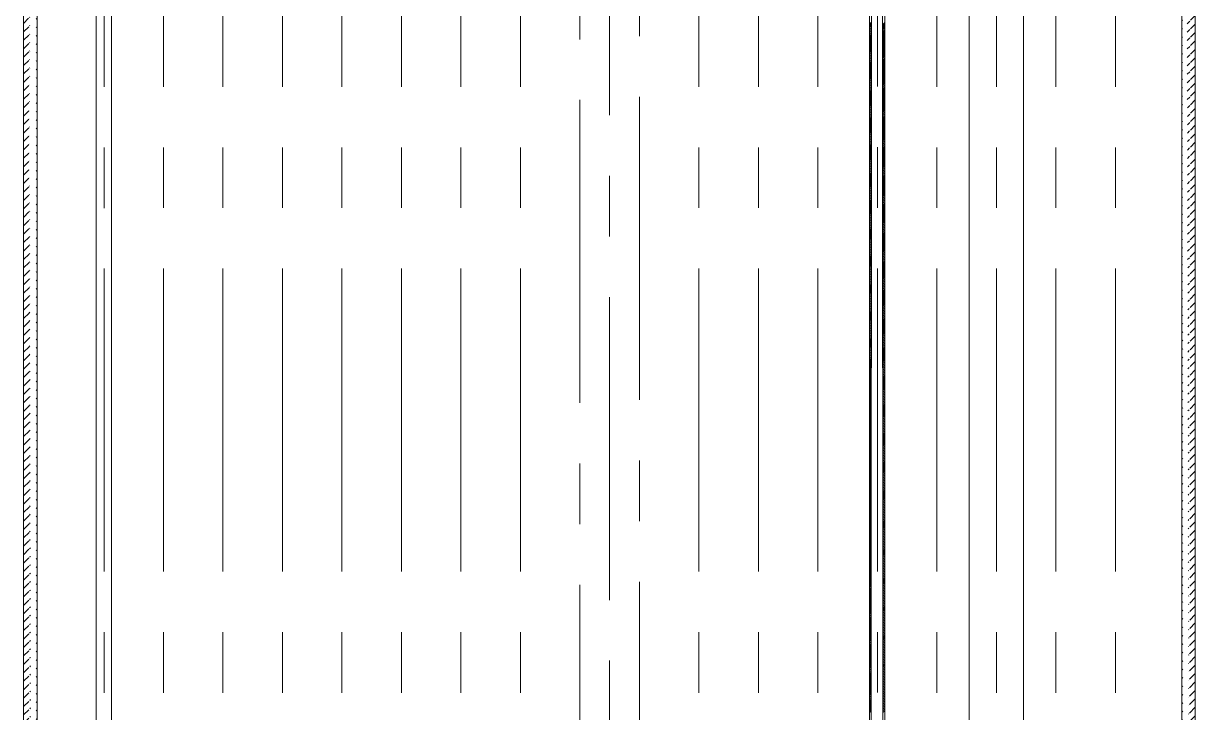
# Model space of a CAD drawing. Header units: inches. Extents: x 16 to 1170, y 5 to 1869.
# Drawn here: x 257.6 to 380.4, y 1037.4 to 1109.6 of the extents above; entities that cross this region are included whole.
import ezdxf

# ---------------------------------------------------------------- set-up
doc = ezdxf.new("R2010")
doc.units = ezdxf.units.IN
doc.header["$MEASUREMENT"] = 0
doc.linetypes.add('CENTER', pattern=[50.8, 31.75, -6.35, 6.35, -6.35])
for name, color, linetype, lineweight in [('中心线', 111, 'CENTER', 0), ('剖面线', 250, 'Continuous', 0), ('粗实线', 7, 'Continuous', 0)]:
    doc.layers.add(name, color=color, linetype=linetype, lineweight=lineweight)

msp = doc.modelspace()

# ---------------------------------------------------------------- hatches: boundary and pattern name
at = {"layer": '剖面线'}
h = msp.add_hatch(dxfattribs=at)
h.set_pattern_fill('ANSI31', scale=5, style=0)
edge = h.paths.add_edge_path()
edge.add_line((259.007974, 1445.799102), (259.007974, 678.227376))
edge.add_line((257.582176, 1441.292295), (257.607974, 679.65748))
edge.add_line((258.735592, 1442.699102), (257.607994, 1441.268891))
edge.add_line((258.807974, 678.227376), (257.607974, 679.65748))
edge.add_line((259.007974, 678.227376), (258.807974, 678.227376))
h = msp.add_hatch(dxfattribs=at)
h.set_pattern_fill('ANSI31', scale=5, style=0)
edge = h.paths.add_edge_path()
edge.add_line((378.935615, 1401.584417), (379.007974, 679.477376))
edge.add_line((380.355951, 1402.125235), (380.407974, 680.90748))
edge.add_line((378.935592, 1399.400325), (380.135592, 1401.860875))
edge.add_line((380.135592, 1401.860875), (380.355961, 1401.983036))
edge.add_line((379.207974, 679.477376), (380.407974, 680.90748))
edge.add_line((379.007974, 679.477376), (379.207974, 679.477376))

# ---------------------------------------------------------------- linework, layer by layer
at = {"layer": '中心线'}
for p, q in [((319.007974, 1588.975101), (319.007974, 482.409355)), ((359.537963, 645.815562), (359.537963, 1454.381075)), ((266.047291, 645.80366), (266.047291, 1448.287208)), ((272.242602, 645.815562), (272.242602, 1448.299091)), ((278.477985, 645.815562), (278.477985, 1448.299106)), ((284.713368, 645.815562), (284.713368, 1448.299102)), ((290.948751, 645.815562), (290.948751, 1448.29911)), ((297.184134, 645.815562), (297.184134, 1448.299102)), ((303.419516, 645.815562), (303.419516, 1448.299121)), ((309.654899, 645.815562), (309.654899, 1448.298232)), ((315.890282, 968.279362), (315.890282, 1448.302149)), ((322.125665, 968.600269), (322.125665, 1448.296682)), ((328.361048, 645.815562), (328.361048, 1448.297898)), ((334.596431, 645.815562), (334.596431, 1448.298941)), ((340.831814, 645.815562), (340.831814, 1448.277238)), ((347.086237, 645.824019), (347.086237, 1448.322993)), ((353.30258, 645.815562), (353.30258, 1448.269505)), ((365.773345, 645.815562), (365.773345, 1448.29935)), ((372.008728, 645.815562), (372.008728, 1448.299031))]:
    msp.add_line(p, q, dxfattribs=at)
at = {"layer": '粗实线'}
for p, q in [((356.687963, 645.927376), (356.687963, 1454.499102)), ((362.387963, 645.927376), (362.387963, 1454.499102)), ((259.008638, 1442.700687), (259.007974, 678.227376)), ((257.582176, 1441.292295), (257.607974, 679.65748)), ((378.935615, 1401.584417), (379.007974, 679.477376)), ((380.355951, 1402.125235), (380.407974, 680.90748)), ((265.214001, 652.227376), (265.214001, 1328.155669)), ((266.797493, 650.877373), (266.797493, 1328.151324)), ((346.246961, 652.227376), (346.246961, 1227.565602)), ((346.246961, 652.427376), (346.49985, 1227.565602)), ((347.830452, 652.427376), (347.566437, 1227.565602)), ((347.830187, 650.896976), (347.830452, 1227.565602))]:
    msp.add_line(p, q, dxfattribs=at)
at = {"layer": '粗实线', "color": 7}
for p, q in [((346.246961, 1109.568731), (346.448055, 1109.769825)), ((346.246961, 1109.391954), (346.447977, 1109.592971)), ((346.246961, 1109.215177), (346.447899, 1109.416116)), ((346.246961, 1109.038401), (346.447822, 1109.239262)), ((347.620622, 1109.528179), (347.830398, 1109.737955)), ((347.620703, 1109.351483), (347.830398, 1109.561178)), ((347.620784, 1109.174788), (347.830398, 1109.384401)), ((347.620865, 1108.998092), (347.830398, 1109.207624)), ((346.246961, 1108.861624), (346.447744, 1109.062407)), ((346.246961, 1108.684847), (346.447666, 1108.885553)), ((346.246961, 1108.508071), (346.447588, 1108.708698)), ((346.246961, 1108.331294), (346.447511, 1108.531844)), ((346.246961, 1108.154517), (346.447433, 1108.35499)), ((346.246961, 1107.977741), (346.447355, 1108.178135)), ((346.246961, 1107.800964), (346.447277, 1108.001281)), ((347.620946, 1108.821396), (347.830398, 1109.030847)), ((347.621028, 1108.644701), (347.830397, 1108.854071)), ((347.621109, 1108.468005), (347.830397, 1108.677294)), ((347.62119, 1108.29131), (347.830397, 1108.500517)), ((347.621271, 1108.114614), (347.830397, 1108.32374)), ((347.621352, 1107.937918), (347.830397, 1108.146964)), ((347.621433, 1107.761223), (347.830397, 1107.970187)), ((346.246961, 1107.624187), (346.4472, 1107.824426)), ((346.246961, 1107.44741), (346.447122, 1107.647572)), ((346.246961, 1107.270634), (346.447044, 1107.470717)), ((346.246961, 1107.093857), (346.446966, 1107.293863)), ((346.246961, 1106.91708), (346.446888, 1107.117008)), ((346.246961, 1106.740304), (346.446811, 1106.940154)), ((346.246961, 1106.563527), (346.446733, 1106.763299)), ((347.621514, 1107.584527), (347.830397, 1107.79341)), ((347.621595, 1107.407832), (347.830397, 1107.616633)), ((347.621676, 1107.231136), (347.830397, 1107.439856)), ((347.621758, 1107.054441), (347.830397, 1107.26308)), ((347.621839, 1106.877745), (347.830397, 1107.086303)), ((347.62192, 1106.701049), (347.830397, 1106.909526)), ((347.622001, 1106.524354), (347.830396, 1106.732749)), ((346.246961, 1106.38675), (346.446655, 1106.586445)), ((346.246961, 1106.209974), (346.446577, 1106.409591)), ((346.246961, 1106.033197), (346.4465, 1106.232736)), ((346.246961, 1105.85642), (346.446422, 1106.055882)), ((346.246961, 1105.679644), (346.446344, 1105.879027)), ((346.246961, 1105.502867), (346.446266, 1105.702173)), ((346.246961, 1105.32609), (346.446189, 1105.525318)), ((347.622082, 1106.347658), (347.830396, 1106.555973)), ((347.622163, 1106.170963), (347.830396, 1106.379196)), ((347.622244, 1105.994267), (347.830396, 1106.202419)), ((347.622325, 1105.817571), (347.830396, 1106.025642)), ((347.622406, 1105.640876), (347.830396, 1105.848865)), ((347.622488, 1105.46418), (347.830396, 1105.672089)), ((347.622569, 1105.287485), (347.830396, 1105.495312)), ((346.246961, 1105.149313), (346.446111, 1105.348464)), ((346.246961, 1104.972537), (346.446033, 1105.171609)), ((346.246961, 1104.79576), (346.445955, 1104.994755)), ((346.246961, 1104.618983), (346.445878, 1104.8179)), ((346.246961, 1104.442207), (346.4458, 1104.641046)), ((346.246961, 1104.26543), (346.445722, 1104.464191)), ((346.246961, 1104.088653), (346.445644, 1104.287337)), ((347.62265, 1105.110789), (347.830396, 1105.318535)), ((347.622731, 1104.934093), (347.830396, 1105.141758)), ((347.622812, 1104.757398), (347.830396, 1104.964982)), ((347.622893, 1104.580702), (347.830396, 1104.788205)), ((347.622974, 1104.404007), (347.830395, 1104.611428)), ((347.623055, 1104.227311), (347.830395, 1104.434651)), ((347.623136, 1104.050616), (347.830395, 1104.257874)), ((346.246961, 1103.911877), (346.445566, 1104.110483)), ((346.246961, 1103.7351), (346.445489, 1103.933628)), ((346.246961, 1103.558323), (346.445411, 1103.756774)), ((346.246961, 1103.381546), (346.445333, 1103.579919)), ((346.246961, 1103.20477), (346.445255, 1103.403065)), ((346.246961, 1103.027993), (346.445178, 1103.22621)), ((346.246961, 1102.851216), (346.4451, 1103.049356)), ((347.623218, 1103.87392), (347.830395, 1104.081098)), ((347.623299, 1103.697224), (347.830395, 1103.904321)), ((347.62338, 1103.520529), (347.830395, 1103.727544)), ((347.623461, 1103.343833), (347.830395, 1103.550767)), ((347.623542, 1103.167138), (347.830395, 1103.373991)), ((347.623623, 1102.990442), (347.830395, 1103.197214)), ((347.623704, 1102.813746), (347.830395, 1103.020437)), ((346.246961, 1102.67444), (346.445022, 1102.872501)), ((346.246961, 1102.497663), (346.444944, 1102.695647)), ((346.246961, 1102.320886), (346.444867, 1102.518792)), ((346.246961, 1102.14411), (346.444789, 1102.341938)), ((346.246961, 1101.967333), (346.444711, 1102.165083)), ((346.246961, 1101.790556), (346.444633, 1101.988229)), ((346.246961, 1101.61378), (346.444556, 1101.811375)), ((347.623785, 1102.637051), (347.830395, 1102.84366)), ((347.623866, 1102.460355), (347.830395, 1102.666884)), ((347.623948, 1102.28366), (347.830395, 1102.490107)), ((347.624029, 1102.106964), (347.830394, 1102.31333)), ((347.62411, 1101.930269), (347.830394, 1102.136553)), ((347.624191, 1101.753573), (347.830394, 1101.959776)), ((347.624272, 1101.576877), (347.830394, 1101.783)), ((346.246961, 1101.437003), (346.444478, 1101.63452)), ((346.246961, 1101.260226), (346.4444, 1101.457666)), ((346.246961, 1101.083449), (346.444322, 1101.280811)), ((346.246961, 1100.906673), (346.444245, 1101.103957)), ((346.246961, 1100.729896), (346.444167, 1100.927102)), ((346.246961, 1100.553119), (346.444089, 1100.750248)), ((346.246961, 1100.376343), (346.444011, 1100.573393)), ((347.624353, 1101.400182), (347.830394, 1101.606223)), ((347.624434, 1101.223486), (347.830394, 1101.429446)), ((347.624515, 1101.046791), (347.830394, 1101.252669)), ((347.624596, 1100.870095), (347.830394, 1101.075893)), ((347.624678, 1100.693399), (347.830394, 1100.899116)), ((347.624759, 1100.516704), (347.830394, 1100.722339)), ((347.62484, 1100.340008), (347.830394, 1100.545562)), ((346.246961, 1100.199566), (346.443933, 1100.396539)), ((346.246961, 1100.022789), (346.443856, 1100.219684)), ((346.246961, 1099.846013), (346.443778, 1100.04283)), ((346.246961, 1099.669236), (346.4437, 1099.865976)), ((346.246961, 1099.492459), (346.443622, 1099.689121)), ((346.246961, 1099.315682), (346.443545, 1099.512267)), ((346.246961, 1099.138906), (346.443467, 1099.335412)), ((347.624921, 1100.163313), (347.830394, 1100.368785)), ((347.625002, 1099.986617), (347.830393, 1100.192009)), ((347.625083, 1099.809922), (347.830393, 1100.015232)), ((347.625164, 1099.633226), (347.830393, 1099.838455)), ((347.625245, 1099.45653), (347.830393, 1099.661678)), ((347.625326, 1099.279835), (347.830393, 1099.484902)), ((347.625408, 1099.103139), (347.830393, 1099.308125)), ((346.246961, 1098.962129), (346.443389, 1099.158558)), ((346.246961, 1098.785352), (346.443311, 1098.981703)), ((346.246961, 1098.608576), (346.443234, 1098.804849)), ((346.246961, 1098.431799), (346.443156, 1098.627994)), ((346.246961, 1098.255022), (346.443078, 1098.45114)), ((346.246961, 1098.078246), (346.443, 1098.274285)), ((346.246961, 1097.901469), (346.442923, 1098.097431)), ((347.625489, 1098.926444), (347.830393, 1099.131348)), ((347.62557, 1098.749748), (347.830393, 1098.954571)), ((347.625651, 1098.573052), (347.830393, 1098.777794)), ((347.625732, 1098.396357), (347.830393, 1098.601018)), ((347.625813, 1098.219661), (347.830393, 1098.424241)), ((347.625894, 1098.042966), (347.830393, 1098.247464)), ((347.625975, 1097.86627), (347.830392, 1098.070687)), ((346.246961, 1097.724692), (346.442845, 1097.920576)), ((346.246961, 1097.547916), (346.442767, 1097.743722)), ((346.246961, 1097.371139), (346.442689, 1097.566868)), ((346.246961, 1097.194362), (346.442611, 1097.390013)), ((346.246961, 1097.017585), (346.442534, 1097.213159)), ((346.246961, 1096.840809), (346.442456, 1097.036304)), ((346.246961, 1096.664032), (346.442378, 1096.85945)), ((347.626056, 1097.689575), (347.830392, 1097.893911)), ((347.626138, 1097.512879), (347.830392, 1097.717134)), ((347.626219, 1097.336183), (347.830392, 1097.540357)), ((347.6263, 1097.159488), (347.830392, 1097.36358)), ((347.626381, 1096.982792), (347.830392, 1097.186803)), ((347.626462, 1096.806097), (347.830392, 1097.010027)), ((346.246961, 1096.487255), (346.4423, 1096.682595)), ((346.246961, 1096.310479), (346.442223, 1096.505741)), ((346.246961, 1096.133702), (346.442145, 1096.328886)), ((346.246961, 1095.956925), (346.442067, 1096.152032)), ((346.246961, 1095.780149), (346.441989, 1095.975177)), ((346.246961, 1095.603372), (346.441912, 1095.798323)), ((346.246961, 1095.426595), (346.441834, 1095.621469)), ((347.626543, 1096.629401), (347.830392, 1096.83325)), ((347.626624, 1096.452705), (347.830392, 1096.656473)), ((347.626705, 1096.27601), (347.830392, 1096.479696)), ((347.626786, 1096.099314), (347.830392, 1096.30292)), ((347.626868, 1095.922619), (347.830392, 1096.126143)), ((347.626949, 1095.745923), (347.830391, 1095.949366)), ((347.62703, 1095.569228), (347.830391, 1095.772589)), ((346.246961, 1095.249818), (346.441756, 1095.444614)), ((346.246961, 1095.073042), (346.441678, 1095.26776)), ((346.246961, 1094.896265), (346.441601, 1095.090905)), ((346.246961, 1094.719488), (346.441523, 1094.914051)), ((346.246961, 1094.542712), (346.441445, 1094.737196)), ((346.246961, 1094.365935), (346.441367, 1094.560342)), ((346.246961, 1094.189158), (346.44129, 1094.383487)), ((347.627111, 1095.392532), (347.830391, 1095.595812)), ((347.627192, 1095.215836), (347.830391, 1095.419036)), ((347.627273, 1095.039141), (347.830391, 1095.242259)), ((347.627354, 1094.862445), (347.830391, 1095.065482)), ((347.627435, 1094.68575), (347.830391, 1094.888705)), ((347.627516, 1094.509054), (347.830391, 1094.711929)), ((347.627598, 1094.332358), (347.830391, 1094.535152)), ((346.246961, 1094.012382), (346.441212, 1094.206633)), ((346.246961, 1093.835605), (346.441134, 1094.029778)), ((346.246961, 1093.658828), (346.441056, 1093.852924)), ((346.246961, 1093.482052), (346.440978, 1093.676069)), ((346.246961, 1093.305275), (346.440901, 1093.499215)), ((346.246961, 1093.128498), (346.440823, 1093.322361)), ((347.627679, 1094.155663), (347.830391, 1094.358375)), ((347.62776, 1093.978967), (347.830391, 1094.181598)), ((347.627841, 1093.802272), (347.830391, 1094.004821)), ((347.627922, 1093.625576), (347.830391, 1093.828045)), ((347.628003, 1093.448881), (347.83039, 1093.651268)), ((347.628084, 1093.272185), (347.83039, 1093.474491)), ((347.628165, 1093.095489), (347.83039, 1093.297714)), ((346.246961, 1092.951721), (346.440745, 1093.145506)), ((346.246961, 1092.774945), (346.440667, 1092.968652)), ((346.246961, 1092.598168), (346.44059, 1092.791797)), ((346.246961, 1092.421391), (346.440512, 1092.614943)), ((346.246961, 1092.244615), (346.440434, 1092.438088)), ((346.246961, 1092.067838), (346.440356, 1092.261234)), ((346.246961, 1091.891061), (346.440279, 1092.084379)), ((347.628246, 1092.918794), (347.83039, 1093.120938)), ((347.628328, 1092.742098), (347.83039, 1092.944161)), ((347.628409, 1092.565403), (347.83039, 1092.767384)), ((347.62849, 1092.388707), (347.83039, 1092.590607)), ((347.628571, 1092.212011), (347.83039, 1092.41383)), ((347.628652, 1092.035316), (347.83039, 1092.237054)), ((347.628733, 1091.85862), (347.83039, 1092.060277)), ((346.246961, 1091.714285), (346.440201, 1091.907525)), ((346.246961, 1091.537508), (346.440123, 1091.73067)), ((346.246961, 1091.360731), (346.440045, 1091.553816)), ((346.246961, 1091.183954), (346.439968, 1091.376962)), ((346.246961, 1091.007178), (346.43989, 1091.200107)), ((346.246961, 1090.830401), (346.439812, 1091.023253)), ((346.246961, 1090.653624), (346.439734, 1090.846398)), ((347.628814, 1091.681925), (347.83039, 1091.8835)), ((347.628895, 1091.505229), (347.83039, 1091.706723)), ((347.628976, 1091.328534), (347.830389, 1091.529947)), ((347.629058, 1091.151838), (347.830389, 1091.35317)), ((347.629139, 1090.975142), (347.830389, 1091.176393)), ((347.62922, 1090.798447), (347.830389, 1090.999616)), ((347.629301, 1090.621751), (347.830389, 1090.822839)), ((346.246961, 1090.476848), (346.439656, 1090.669544)), ((346.246961, 1090.300071), (346.439579, 1090.492689)), ((346.246961, 1090.123294), (346.439501, 1090.315835)), ((346.246961, 1089.946518), (346.439423, 1090.13898)), ((346.246961, 1089.769741), (346.439345, 1089.962126)), ((346.246961, 1089.592964), (346.439268, 1089.785271)), ((346.246961, 1089.416188), (346.43919, 1089.608417)), ((347.629382, 1090.445056), (347.830389, 1090.646063)), ((347.629463, 1090.26836), (347.830389, 1090.469286)), ((347.629544, 1090.091664), (347.830389, 1090.292509)), ((347.629625, 1089.914969), (347.830389, 1090.115732)), ((347.629706, 1089.738273), (347.830389, 1089.938956)), ((347.629788, 1089.561578), (347.830389, 1089.762179)), ((347.629869, 1089.384882), (347.830389, 1089.585402)), ((346.246961, 1089.239411), (346.439112, 1089.431562)), ((346.246961, 1089.062634), (346.439034, 1089.254708)), ((346.246961, 1088.885857), (346.438957, 1089.077854)), ((346.246961, 1088.709081), (346.438879, 1088.900999)), ((346.246961, 1088.532304), (346.438801, 1088.724145)), ((346.246961, 1088.355527), (346.438723, 1088.54729)), ((346.246961, 1088.178751), (346.438646, 1088.370436)), ((347.62995, 1089.208187), (347.830388, 1089.408625)), ((347.630031, 1089.031491), (347.830388, 1089.231848)), ((347.630112, 1088.854795), (347.830388, 1089.055072)), ((347.630193, 1088.6781), (347.830388, 1088.878295)), ((347.630274, 1088.501404), (347.830388, 1088.701518)), ((347.630355, 1088.324709), (347.830388, 1088.524741)), ((347.630436, 1088.148013), (347.830388, 1088.347965)), ((346.246961, 1088.001974), (346.438568, 1088.193581)), ((346.246961, 1087.825197), (346.43849, 1088.016727)), ((346.246961, 1087.648421), (346.438412, 1087.839872)), ((346.246961, 1087.471644), (346.438335, 1087.663018)), ((346.246961, 1087.294867), (346.438257, 1087.486163)), ((346.246961, 1087.11809), (346.438179, 1087.309309)), ((346.246961, 1086.941314), (346.438101, 1087.132455)), ((347.630518, 1087.971317), (347.830388, 1088.171188)), ((347.630599, 1087.794622), (347.830388, 1087.994411)), ((347.63068, 1087.617926), (347.830388, 1087.817634)), ((347.630761, 1087.441231), (347.830388, 1087.640857)), ((347.630842, 1087.264535), (347.830388, 1087.464081)), ((347.630923, 1087.08784), (347.830388, 1087.287304)), ((347.631004, 1086.911144), (347.830387, 1087.110527)), ((346.246961, 1086.764537), (346.438023, 1086.9556)), ((346.246961, 1086.58776), (346.437946, 1086.778746)), ((346.246961, 1086.410984), (346.437868, 1086.601891)), ((346.246961, 1086.234207), (346.43779, 1086.425037)), ((346.246961, 1086.05743), (346.437712, 1086.248182)), ((346.246961, 1085.880654), (346.437635, 1086.071328)), ((346.246961, 1085.703877), (346.437557, 1085.894473)), ((347.631085, 1086.734448), (347.830387, 1086.93375)), ((347.631166, 1086.557753), (347.830387, 1086.756974)), ((347.631248, 1086.381057), (347.830387, 1086.580197)), ((347.631329, 1086.204362), (347.830387, 1086.40342)), ((347.63141, 1086.027666), (347.830387, 1086.226643)), ((347.631491, 1085.85097), (347.830387, 1086.049866)), ((347.631572, 1085.674275), (347.830387, 1085.87309)), ((346.246961, 1085.5271), (346.437479, 1085.717619)), ((346.246961, 1085.350324), (346.437401, 1085.540764)), ((346.246961, 1085.173547), (346.437324, 1085.36391)), ((346.246961, 1084.99677), (346.437246, 1085.187055)), ((346.246961, 1084.819993), (346.437168, 1085.010201)), ((346.246961, 1084.643217), (346.43709, 1084.833347)), ((346.246961, 1084.46644), (346.437013, 1084.656492)), ((347.631653, 1085.497579), (347.830387, 1085.696313)), ((347.631734, 1085.320884), (347.830387, 1085.519536)), ((347.631815, 1085.144188), (347.830387, 1085.342759)), ((347.631896, 1084.967493), (347.830387, 1085.165983)), ((347.631978, 1084.790797), (347.830386, 1084.989206)), ((347.632059, 1084.614101), (347.830386, 1084.812429)), ((347.63214, 1084.437406), (347.830386, 1084.635652)), ((346.246961, 1084.289663), (346.436935, 1084.479638)), ((346.246961, 1084.112887), (346.436857, 1084.302783)), ((346.246961, 1083.93611), (346.436779, 1084.125929)), ((346.246961, 1083.759333), (346.436701, 1083.949074)), ((346.246961, 1083.582557), (346.436624, 1083.77222)), ((346.246961, 1083.40578), (346.436546, 1083.595365)), ((346.246961, 1083.229003), (346.436468, 1083.418511)), ((347.632221, 1084.26071), (347.830386, 1084.458876)), ((347.632302, 1084.084015), (347.830386, 1084.282099)), ((347.632383, 1083.907319), (347.830386, 1084.105322)), ((347.632464, 1083.730623), (347.830386, 1083.928545)), ((347.632545, 1083.553928), (347.830386, 1083.751768)), ((347.632626, 1083.377232), (347.830386, 1083.574992)), ((347.632708, 1083.200537), (347.830386, 1083.398215)), ((346.246961, 1083.052227), (346.43639, 1083.241656)), ((346.246961, 1082.87545), (346.436313, 1083.064802)), ((346.246961, 1082.698673), (346.436235, 1082.887948)), ((346.246961, 1082.521896), (346.436157, 1082.711093)), ((346.246961, 1082.34512), (346.436079, 1082.534239)), ((346.246961, 1082.168343), (346.436002, 1082.357384)), ((346.246961, 1081.991566), (346.435924, 1082.18053)), ((347.632789, 1083.023841), (347.830386, 1083.221438)), ((347.63287, 1082.847146), (347.830386, 1083.044661)), ((347.632951, 1082.67045), (347.830385, 1082.867885)), ((347.633032, 1082.493754), (347.830385, 1082.691108)), ((347.633113, 1082.317059), (347.830385, 1082.514331)), ((347.633194, 1082.140363), (347.830385, 1082.337554)), ((347.633275, 1081.963668), (347.830385, 1082.160777)), ((346.246961, 1081.81479), (346.435846, 1082.003675)), ((346.246961, 1081.638013), (346.435768, 1081.826821)), ((346.246961, 1081.461236), (346.435691, 1081.649966)), ((346.246961, 1081.28446), (346.435613, 1081.473112)), ((346.246961, 1081.107683), (346.435535, 1081.296257)), ((346.246961, 1080.930906), (346.435457, 1081.119403)), ((346.246961, 1080.754129), (346.43538, 1080.942548)), ((347.633356, 1081.786972), (347.830385, 1081.984001)), ((347.633438, 1081.610276), (347.830385, 1081.807224)), ((347.633519, 1081.433581), (347.830385, 1081.630447)), ((347.6336, 1081.256885), (347.830385, 1081.45367)), ((347.633681, 1081.08019), (347.830385, 1081.276894)), ((347.633762, 1080.903494), (347.830385, 1081.100117)), ((347.633843, 1080.726798), (347.830385, 1080.92334)), ((346.246961, 1080.577353), (346.435302, 1080.765694)), ((346.246961, 1080.400576), (346.435224, 1080.58884)), ((346.246961, 1080.223799), (346.435146, 1080.411985)), ((346.246961, 1080.047023), (346.435068, 1080.235131)), ((346.246961, 1079.870246), (346.434991, 1080.058276)), ((346.246961, 1079.693469), (346.434913, 1079.881422)), ((346.246961, 1079.516693), (346.434835, 1079.704567)), ((347.633924, 1080.550103), (347.830384, 1080.746563)), ((347.634005, 1080.373407), (347.830384, 1080.569786)), ((347.634086, 1080.196712), (347.830384, 1080.39301)), ((347.634168, 1080.020016), (347.830384, 1080.216233)), ((347.634249, 1079.843321), (347.830384, 1080.039456)), ((347.63433, 1079.666625), (347.830384, 1079.862679)), ((347.634411, 1079.489929), (347.830384, 1079.685903)), ((346.246961, 1079.339916), (346.434757, 1079.527713)), ((346.246961, 1079.163139), (346.43468, 1079.350858)), ((346.246961, 1078.986363), (346.434602, 1079.174004)), ((346.246961, 1078.809586), (346.434524, 1078.997149)), ((346.246961, 1078.632809), (346.434446, 1078.820295)), ((346.246961, 1078.456032), (346.434369, 1078.643441)), ((346.246961, 1078.279256), (346.434291, 1078.466586)), ((347.634492, 1079.313234), (347.830384, 1079.509126)), ((347.634573, 1079.136538), (347.830384, 1079.332349)), ((347.634654, 1078.959843), (347.830384, 1079.155572)), ((347.634735, 1078.783147), (347.830384, 1078.978795)), ((347.634816, 1078.606451), (347.830384, 1078.802019)), ((347.634898, 1078.429756), (347.830384, 1078.625242)), ((347.634979, 1078.25306), (347.830383, 1078.448465)), ((346.246961, 1078.102479), (346.434213, 1078.289732)), ((346.246961, 1077.925702), (346.434135, 1078.112877)), ((346.246961, 1077.748926), (346.434058, 1077.936023)), ((346.246961, 1077.572149), (346.43398, 1077.759168)), ((346.246961, 1077.395372), (346.433902, 1077.582314)), ((346.246961, 1077.218596), (346.433824, 1077.405459)), ((346.246961, 1077.041819), (346.433746, 1077.228605)), ((347.63506, 1078.076365), (347.830383, 1078.271688)), ((347.635141, 1077.899669), (347.830383, 1078.094912)), ((347.635222, 1077.722974), (347.830383, 1077.918135)), ((347.635303, 1077.546278), (347.830383, 1077.741358)), ((347.635384, 1077.369582), (347.830383, 1077.564581)), ((347.635465, 1077.192887), (347.830383, 1077.387804)), ((347.635546, 1077.016191), (347.830383, 1077.211028)), ((346.246961, 1076.865042), (346.433669, 1077.05175)), ((346.246961, 1076.688265), (346.433591, 1076.874896)), ((346.246961, 1076.511489), (346.433513, 1076.698041)), ((346.246961, 1076.334712), (346.433435, 1076.521187)), ((346.246961, 1076.157935), (346.433358, 1076.344333)), ((346.246961, 1075.981159), (346.43328, 1076.167478)), ((346.246961, 1075.804382), (346.433202, 1075.990624)), ((347.635628, 1076.839496), (347.830383, 1077.034251)), ((347.635709, 1076.6628), (347.830383, 1076.857474)), ((347.63579, 1076.486104), (347.830383, 1076.680697)), ((347.635871, 1076.309409), (347.830383, 1076.503921)), ((347.635952, 1076.132713), (347.830382, 1076.327144)), ((347.636033, 1075.956018), (347.830382, 1076.150367)), ((347.636114, 1075.779322), (347.830382, 1075.97359)), ((346.246961, 1075.627605), (346.433124, 1075.813769)), ((346.246961, 1075.450829), (346.433047, 1075.636915)), ((346.246961, 1075.274052), (346.432969, 1075.46006)), ((346.246961, 1075.097275), (346.432891, 1075.283206)), ((346.246961, 1074.920499), (346.432813, 1075.106351)), ((346.246961, 1074.743722), (346.432736, 1074.929497)), ((346.246961, 1074.566945), (346.432658, 1074.752642)), ((347.636195, 1075.602627), (347.830382, 1075.796813)), ((347.636276, 1075.425931), (347.830382, 1075.620037)), ((347.636358, 1075.249235), (347.830382, 1075.44326)), ((347.636439, 1075.07254), (347.830382, 1075.266483)), ((347.63652, 1074.895844), (347.830382, 1075.089706)), ((347.636601, 1074.719149), (347.830382, 1074.91293)), ((347.636682, 1074.542453), (347.830382, 1074.736153)), ((346.246961, 1074.390168), (346.43258, 1074.575788)), ((346.246961, 1074.213392), (346.432502, 1074.398933)), ((346.246961, 1074.036615), (346.432425, 1074.222079)), ((346.246961, 1073.859838), (346.432347, 1074.045225)), ((346.246961, 1073.683062), (346.432269, 1073.86837)), ((346.246961, 1073.506285), (346.432191, 1073.691516)), ((346.246961, 1073.329508), (346.432113, 1073.514661)), ((347.636763, 1074.365757), (347.830382, 1074.559376)), ((347.636844, 1074.189062), (347.830382, 1074.382599)), ((347.636925, 1074.012366), (347.830381, 1074.205822)), ((347.637006, 1073.835671), (347.830381, 1074.029046)), ((347.637088, 1073.658975), (347.830381, 1073.852269)), ((347.637169, 1073.48228), (347.830381, 1073.675492)), ((347.63725, 1073.305584), (347.830381, 1073.498715)), ((346.246961, 1073.152732), (346.432036, 1073.337807)), ((346.246961, 1072.975955), (346.431958, 1073.160952)), ((346.246961, 1072.799178), (346.43188, 1072.984098)), ((346.246961, 1072.622401), (346.431802, 1072.807243)), ((346.246961, 1072.445625), (346.431725, 1072.630389)), ((346.246961, 1072.268848), (346.431647, 1072.453534)), ((346.246961, 1072.092071), (346.431569, 1072.27668)), ((347.637331, 1073.128888), (347.830381, 1073.321939)), ((347.637412, 1072.952193), (347.830381, 1073.145162)), ((347.637493, 1072.775497), (347.830381, 1072.968385)), ((347.637574, 1072.598802), (347.830381, 1072.791608)), ((347.637655, 1072.422106), (347.830381, 1072.614831)), ((347.637736, 1072.24541), (347.830381, 1072.438055)), ((346.246961, 1071.915295), (346.431491, 1072.099826)), ((346.246961, 1071.738518), (346.431414, 1071.922971)), ((346.246961, 1071.561741), (346.431336, 1071.746117)), ((346.246961, 1071.384965), (346.431258, 1071.569262)), ((346.246961, 1071.208188), (346.43118, 1071.392408)), ((346.246961, 1071.031411), (346.431103, 1071.215553)), ((347.637818, 1072.068715), (347.830381, 1072.261278)), ((347.637899, 1071.892019), (347.830381, 1072.084501)), ((347.63798, 1071.715324), (347.83038, 1071.907724)), ((347.638061, 1071.538628), (347.83038, 1071.730948)), ((347.638142, 1071.361933), (347.83038, 1071.554171)), ((347.638223, 1071.185237), (347.83038, 1071.377394)), ((347.638304, 1071.008541), (347.83038, 1071.200617)), ((346.246961, 1070.854635), (346.431025, 1071.038699)), ((346.246961, 1070.677858), (346.430947, 1070.861844)), ((346.246961, 1070.501081), (346.430869, 1070.68499)), ((346.246961, 1070.324304), (346.430791, 1070.508135)), ((346.246961, 1070.147528), (346.430714, 1070.331281)), ((346.246961, 1069.970751), (346.430636, 1070.154426)), ((346.246961, 1069.793974), (346.430558, 1069.977572)), ((347.638385, 1070.831846), (347.83038, 1071.02384)), ((347.638466, 1070.65515), (347.83038, 1070.847064)), ((347.638548, 1070.478455), (347.83038, 1070.670287)), ((347.638629, 1070.301759), (347.83038, 1070.49351)), ((347.63871, 1070.125063), (347.83038, 1070.316733)), ((347.638791, 1069.948368), (347.83038, 1070.139957)), ((347.638872, 1069.771672), (347.83038, 1069.96318)), ((346.246961, 1069.617198), (346.43048, 1069.800718)), ((346.246961, 1069.440421), (346.430403, 1069.623863)), ((346.246961, 1069.263644), (346.430325, 1069.447009)), ((346.246961, 1069.086868), (346.430247, 1069.270154)), ((346.246961, 1068.910091), (346.430169, 1069.0933)), ((346.246961, 1068.733314), (346.430092, 1068.916445)), ((346.246961, 1068.556537), (346.430014, 1068.739591)), ((347.638953, 1069.594977), (347.830379, 1069.786403)), ((347.639034, 1069.418281), (347.830379, 1069.609626)), ((347.639115, 1069.241586), (347.830379, 1069.432849)), ((347.639196, 1069.06489), (347.830379, 1069.256073)), ((347.639278, 1068.888194), (347.830379, 1069.079296)), ((347.639359, 1068.711499), (347.830379, 1068.902519)), ((347.63944, 1068.534803), (347.830379, 1068.725742)), ((346.246961, 1068.379761), (346.429936, 1068.562736)), ((346.246961, 1068.202984), (346.429858, 1068.385882)), ((346.246961, 1068.026207), (346.429781, 1068.209027)), ((346.246961, 1067.849431), (346.429703, 1068.032173)), ((346.246961, 1067.672654), (346.429625, 1067.855319)), ((346.246961, 1067.495877), (346.429547, 1067.678464)), ((346.246961, 1067.319101), (346.42947, 1067.50161)), ((347.639521, 1068.358108), (347.830379, 1068.548966)), ((347.639602, 1068.181412), (347.830379, 1068.372189)), ((347.639683, 1068.004716), (347.830379, 1068.195412)), ((347.639764, 1067.828021), (347.830379, 1068.018635)), ((347.639845, 1067.651325), (347.830379, 1067.841858)), ((347.639926, 1067.47463), (347.830378, 1067.665082)), ((347.640008, 1067.297934), (347.830378, 1067.488305)), ((346.246961, 1067.142324), (346.429392, 1067.324755)), ((346.246961, 1066.965547), (346.429314, 1067.147901)), ((346.246961, 1066.788771), (346.429236, 1066.971046)), ((346.246961, 1066.611994), (346.429158, 1066.794192)), ((346.246961, 1066.435217), (346.429081, 1066.617337)), ((346.246961, 1066.25844), (346.429003, 1066.440483)), ((346.246961, 1066.081664), (346.428925, 1066.263628)), ((347.640089, 1067.121239), (347.830378, 1067.311528)), ((347.64017, 1066.944543), (347.830378, 1067.134751)), ((347.640251, 1066.767847), (347.830378, 1066.957975)), ((347.640332, 1066.591152), (347.830378, 1066.781198)), ((347.640413, 1066.414456), (347.830378, 1066.604421)), ((347.640494, 1066.237761), (347.830378, 1066.427644)), ((347.640575, 1066.061065), (347.830378, 1066.250868)), ((346.246961, 1065.904887), (346.428847, 1066.086774)), ((346.246961, 1065.72811), (346.42877, 1065.909919)), ((346.246961, 1065.551334), (346.428692, 1065.733065)), ((346.246961, 1065.374557), (346.428614, 1065.556211)), ((346.246961, 1065.19778), (346.428536, 1065.379356)), ((346.246961, 1065.021004), (346.428459, 1065.202502)), ((346.246961, 1064.844227), (346.428381, 1065.025647)), ((347.640656, 1065.884369), (347.830378, 1066.074091)), ((347.640738, 1065.707674), (347.830378, 1065.897314)), ((347.640819, 1065.530978), (347.830378, 1065.720537)), ((347.6409, 1065.354283), (347.830377, 1065.54376)), ((347.640981, 1065.177587), (347.830377, 1065.366984)), ((347.641062, 1065.000892), (347.830377, 1065.190207)), ((347.641143, 1064.824196), (347.830377, 1065.01343)), ((346.246961, 1064.66745), (346.428303, 1064.848793)), ((346.246961, 1064.490673), (346.428225, 1064.671938)), ((346.246961, 1064.313897), (346.428148, 1064.495084)), ((346.246961, 1064.13712), (346.42807, 1064.318229)), ((346.246961, 1063.960343), (346.427992, 1064.141375)), ((346.246961, 1063.783567), (346.427914, 1063.96452)), ((346.246961, 1063.60679), (346.427836, 1063.787666)), ((347.641224, 1064.6475), (347.830377, 1064.836653)), ((347.641305, 1064.470805), (347.830377, 1064.659877)), ((347.641386, 1064.294109), (347.830377, 1064.4831)), ((347.641468, 1064.117414), (347.830377, 1064.306323)), ((347.641549, 1063.940718), (347.830377, 1064.129546)), ((347.64163, 1063.764022), (347.830377, 1063.952769)), ((347.641711, 1063.587327), (347.830377, 1063.775993)), ((346.246961, 1063.430013), (346.427759, 1063.610812)), ((346.246961, 1063.253237), (346.427681, 1063.433957)), ((346.246961, 1063.07646), (346.427603, 1063.257103)), ((346.246961, 1062.899683), (346.427525, 1063.080248)), ((346.246961, 1062.722907), (346.427448, 1062.903394)), ((346.246961, 1062.54613), (346.42737, 1062.726539)), ((346.246961, 1062.369353), (346.427292, 1062.549685)), ((347.641792, 1063.410631), (347.830377, 1063.599216)), ((347.641873, 1063.233936), (347.830377, 1063.422439)), ((347.641954, 1063.05724), (347.830376, 1063.245662)), ((347.642035, 1062.880545), (347.830376, 1063.068886)), ((347.642116, 1062.703849), (347.830376, 1062.892109)), ((347.642198, 1062.527153), (347.830376, 1062.715332)), ((347.642279, 1062.350458), (347.830376, 1062.538555)), ((346.246961, 1062.192576), (346.427214, 1062.37283)), ((346.246961, 1062.0158), (346.427137, 1062.195976)), ((346.246961, 1061.839023), (346.427059, 1062.019121)), ((346.246961, 1061.662246), (346.426981, 1061.842267)), ((346.246961, 1061.48547), (346.426903, 1061.665412)), ((346.246961, 1061.308693), (346.426826, 1061.488558)), ((346.246961, 1061.131916), (346.426748, 1061.311704)), ((347.64236, 1062.173762), (347.830376, 1062.361778)), ((347.642441, 1061.997067), (347.830376, 1062.185002)), ((347.642522, 1061.820371), (347.830376, 1062.008225)), ((347.642603, 1061.643675), (347.830376, 1061.831448)), ((347.642684, 1061.46698), (347.830376, 1061.654671)), ((347.642765, 1061.290284), (347.830376, 1061.477895)), ((347.642846, 1061.113589), (347.830376, 1061.301118)), ((346.246961, 1060.95514), (346.42667, 1061.134849)), ((346.246961, 1060.778363), (346.426592, 1060.957995)), ((346.246961, 1060.601586), (346.426514, 1060.78114)), ((346.246961, 1060.42481), (346.426437, 1060.604286)), ((346.246961, 1060.248033), (346.426359, 1060.427431)), ((346.246961, 1060.071256), (346.426281, 1060.250577)), ((346.246961, 1059.894479), (346.426203, 1060.073722)), ((347.642928, 1060.936893), (347.830375, 1061.124341)), ((347.643009, 1060.760198), (347.830375, 1060.947564)), ((347.64309, 1060.583502), (347.830375, 1060.770787)), ((347.643171, 1060.406806), (347.830375, 1060.594011)), ((347.643252, 1060.230111), (347.830375, 1060.417234)), ((347.643333, 1060.053415), (347.830375, 1060.240457)), ((347.643414, 1059.87672), (347.830375, 1060.06368)), ((346.246961, 1059.717703), (346.426126, 1059.896868)), ((346.246961, 1059.540926), (346.426048, 1059.720013)), ((346.246961, 1059.364149), (346.42597, 1059.543159)), ((346.246961, 1059.187373), (346.425892, 1059.366305)), ((346.246961, 1059.010596), (346.425815, 1059.18945)), ((346.246961, 1058.833819), (346.425737, 1059.012596)), ((346.246961, 1058.657043), (346.425659, 1058.835741)), ((347.643495, 1059.700024), (347.830375, 1059.886904)), ((347.643576, 1059.523328), (347.830375, 1059.710127)), ((347.643658, 1059.346633), (347.830375, 1059.53335)), ((347.643739, 1059.169937), (347.830375, 1059.356573)), ((347.64382, 1058.993242), (347.830375, 1059.179796)), ((347.643901, 1058.816546), (347.830374, 1059.00302)), ((347.643982, 1058.639851), (347.830374, 1058.826243)), ((346.246961, 1058.480266), (346.425581, 1058.658887)), ((346.246961, 1058.303489), (346.425504, 1058.482032)), ((346.246961, 1058.126712), (346.425426, 1058.305178)), ((346.246961, 1057.949936), (346.425348, 1058.128323)), ((346.246961, 1057.773159), (346.42527, 1057.951469)), ((346.246961, 1057.596382), (346.425193, 1057.774614)), ((346.246961, 1057.419606), (346.425115, 1057.59776)), ((347.644063, 1058.463155), (347.830374, 1058.649466)), ((347.644144, 1058.286459), (347.830374, 1058.472689)), ((347.644225, 1058.109764), (347.830374, 1058.295913)), ((347.644306, 1057.933068), (347.830374, 1058.119136)), ((347.644388, 1057.756373), (347.830374, 1057.942359)), ((347.644469, 1057.579677), (347.830374, 1057.765582)), ((347.64455, 1057.402981), (347.830374, 1057.588805)), ((346.246961, 1057.242829), (346.425037, 1057.420905)), ((346.246961, 1057.066052), (346.424959, 1057.244051)), ((346.246961, 1056.889276), (346.424881, 1057.067197)), ((346.246961, 1056.712499), (346.424804, 1056.890342)), ((346.246961, 1056.535722), (346.424726, 1056.713488)), ((346.246961, 1056.358946), (346.424648, 1056.536633)), ((346.246961, 1056.182169), (346.42457, 1056.359779)), ((347.644631, 1057.226286), (347.830374, 1057.412029)), ((347.644712, 1057.04959), (347.830374, 1057.235252)), ((347.644793, 1056.872895), (347.830374, 1057.058475)), ((347.644874, 1056.696199), (347.830374, 1056.881698)), ((347.644955, 1056.519503), (347.830373, 1056.704922)), ((347.645036, 1056.342808), (347.830373, 1056.528145)), ((347.645118, 1056.166112), (347.830373, 1056.351368)), ((346.246961, 1056.005392), (346.424493, 1056.182924)), ((346.246961, 1055.828615), (346.424415, 1056.00607)), ((346.246961, 1055.651839), (346.424337, 1055.829215)), ((346.246961, 1055.475062), (346.424259, 1055.652361)), ((346.246961, 1055.298285), (346.424182, 1055.475506)), ((346.246961, 1055.121509), (346.424104, 1055.298652)), ((346.246961, 1054.944732), (346.424026, 1055.121798)), ((347.645199, 1055.989417), (347.830373, 1056.174591)), ((347.64528, 1055.812721), (347.830373, 1055.997814)), ((347.645361, 1055.636026), (347.830373, 1055.821038)), ((347.645442, 1055.45933), (347.830373, 1055.644261)), ((347.645523, 1055.282634), (347.830373, 1055.467484)), ((347.645604, 1055.105939), (347.830373, 1055.290707)), ((347.645685, 1054.929243), (347.830373, 1055.113931)), ((346.246961, 1054.767955), (346.423948, 1054.944943)), ((346.246961, 1054.591179), (346.423871, 1054.768089)), ((346.246961, 1054.414402), (346.423793, 1054.591234)), ((346.246961, 1054.237625), (346.423715, 1054.41438)), ((346.246961, 1054.060848), (346.423637, 1054.237525)), ((346.246961, 1053.884072), (346.423559, 1054.060671)), ((346.246961, 1053.707295), (346.423482, 1053.883816)), ((347.645766, 1054.752548), (347.830373, 1054.937154)), ((347.645848, 1054.575852), (347.830373, 1054.760377)), ((347.645929, 1054.399156), (347.830372, 1054.5836)), ((347.64601, 1054.222461), (347.830372, 1054.406823)), ((347.646091, 1054.045765), (347.830372, 1054.230047)), ((347.646172, 1053.86907), (347.830372, 1054.05327)), ((347.646253, 1053.692374), (347.830372, 1053.876493)), ((346.246961, 1053.530518), (346.423404, 1053.706962)), ((346.246961, 1053.353742), (346.423326, 1053.530107)), ((346.246961, 1053.176965), (346.423248, 1053.353253)), ((346.246961, 1053.000188), (346.423171, 1053.176398)), ((346.246961, 1052.823412), (346.423093, 1052.999544)), ((346.246961, 1052.646635), (346.423015, 1052.82269)), ((346.246961, 1052.469858), (346.422937, 1052.645835)), ((347.646334, 1053.515679), (347.830372, 1053.699716)), ((347.646415, 1053.338983), (347.830372, 1053.52294)), ((347.646496, 1053.162287), (347.830372, 1053.346163)), ((347.646578, 1052.985592), (347.830372, 1053.169386)), ((347.646659, 1052.808896), (347.830372, 1052.992609)), ((347.64674, 1052.632201), (347.830372, 1052.815832)), ((347.646821, 1052.455505), (347.830372, 1052.639056)), ((346.246961, 1052.293082), (346.42286, 1052.468981)), ((346.246961, 1052.116305), (346.422782, 1052.292126)), ((346.246961, 1051.939528), (346.422704, 1052.115272)), ((346.246961, 1051.762751), (346.422626, 1051.938417)), ((346.246961, 1051.585975), (346.422549, 1051.761563)), ((346.246961, 1051.409198), (346.422471, 1051.584708)), ((346.246961, 1051.232421), (346.422393, 1051.407854)), ((347.646902, 1052.278809), (347.830371, 1052.462279)), ((347.646983, 1052.102114), (347.830371, 1052.285502)), ((347.647064, 1051.925418), (347.830371, 1052.108725)), ((347.647145, 1051.748723), (347.830371, 1051.931949)), ((347.647226, 1051.572027), (347.830371, 1051.755172)), ((347.647308, 1051.395332), (347.830371, 1051.578395)), ((347.647389, 1051.218636), (347.830371, 1051.401618)), ((346.246961, 1051.055645), (346.422315, 1051.230999)), ((346.246961, 1050.878868), (346.422238, 1051.054145)), ((346.246961, 1050.702091), (346.42216, 1050.877291)), ((346.246961, 1050.525315), (346.422082, 1050.700436)), ((346.246961, 1050.348538), (346.422004, 1050.523582)), ((346.246961, 1050.171761), (346.421926, 1050.346727)), ((346.246961, 1049.994984), (346.421849, 1050.169873)), ((347.64747, 1051.04194), (347.830371, 1051.224841)), ((347.647551, 1050.865245), (347.830371, 1051.048065)), ((347.647632, 1050.688549), (347.830371, 1050.871288)), ((347.647713, 1050.511854), (347.830371, 1050.694511)), ((347.647794, 1050.335158), (347.830371, 1050.517734)), ((347.647875, 1050.158462), (347.83037, 1050.340958)), ((347.647956, 1049.981767), (347.83037, 1050.164181)), ((346.246961, 1049.818208), (346.421771, 1049.993018)), ((346.246961, 1049.641431), (346.421693, 1049.816164)), ((346.246961, 1049.464654), (346.421615, 1049.639309)), ((346.246961, 1049.287878), (346.421538, 1049.462455)), ((346.246961, 1049.111101), (346.42146, 1049.2856)), ((346.246961, 1048.934324), (346.421382, 1049.108746)), ((347.648038, 1049.805071), (347.83037, 1049.987404)), ((347.648119, 1049.628376), (347.83037, 1049.810627)), ((347.6482, 1049.45168), (347.83037, 1049.63385)), ((347.648281, 1049.274985), (347.83037, 1049.457074)), ((347.648362, 1049.098289), (347.83037, 1049.280297)), ((347.648443, 1048.921593), (347.83037, 1049.10352)), ((346.246961, 1048.757548), (346.421304, 1048.931891)), ((346.246961, 1048.580771), (346.421227, 1048.755037)), ((346.246961, 1048.403994), (346.421149, 1048.578183)), ((346.246961, 1048.227218), (346.421071, 1048.401328)), ((346.246961, 1048.050441), (346.420993, 1048.224474)), ((346.246961, 1047.873664), (346.420916, 1048.047619)), ((346.246961, 1047.696887), (346.420838, 1047.870765)), ((347.648524, 1048.744898), (347.83037, 1048.926743)), ((347.648605, 1048.568202), (347.83037, 1048.749967)), ((347.648686, 1048.391507), (347.83037, 1048.57319)), ((347.648768, 1048.214811), (347.83037, 1048.396413)), ((347.648849, 1048.038115), (347.83037, 1048.219636)), ((347.64893, 1047.86142), (347.830369, 1048.04286)), ((347.649011, 1047.684724), (347.830369, 1047.866083)), ((346.246961, 1047.520111), (346.42076, 1047.69391)), ((346.246961, 1047.343334), (346.420682, 1047.517056)), ((346.246961, 1047.166557), (346.420604, 1047.340201)), ((346.246961, 1046.989781), (346.420527, 1047.163347)), ((346.246961, 1046.813004), (346.420449, 1046.986492)), ((346.246961, 1046.636227), (346.420371, 1046.809638)), ((346.246961, 1046.459451), (346.420293, 1046.632784)), ((347.649092, 1047.508029), (347.830369, 1047.689306)), ((347.649173, 1047.331333), (347.830369, 1047.512529)), ((347.649254, 1047.154638), (347.830369, 1047.335752)), ((347.649335, 1046.977942), (347.830369, 1047.158976)), ((347.649416, 1046.801246), (347.830369, 1046.982199)), ((347.649498, 1046.624551), (347.830369, 1046.805422)), ((347.649579, 1046.447855), (347.830369, 1046.628645)), ((346.246961, 1046.282674), (346.420216, 1046.455929)), ((346.246961, 1046.105897), (346.420138, 1046.279075)), ((346.246961, 1045.92912), (346.42006, 1046.10222)), ((346.246961, 1045.752344), (346.419982, 1045.925366)), ((346.246961, 1045.575567), (346.419905, 1045.748511)), ((346.246961, 1045.39879), (346.419827, 1045.571657)), ((346.246961, 1045.222014), (346.419749, 1045.394802)), ((347.64966, 1046.27116), (347.830369, 1046.451869)), ((347.649741, 1046.094464), (347.830369, 1046.275092)), ((347.649822, 1045.917768), (347.830369, 1046.098315)), ((347.649903, 1045.741073), (347.830368, 1045.921538)), ((347.649984, 1045.564377), (347.830368, 1045.744761)), ((347.650065, 1045.387682), (347.830368, 1045.567985)), ((347.650146, 1045.210986), (347.830368, 1045.391208)), ((346.246961, 1045.045237), (346.419671, 1045.217948)), ((346.246961, 1044.86846), (346.419594, 1045.041093)), ((346.246961, 1044.691684), (346.419516, 1044.864239)), ((346.246961, 1044.514907), (346.419438, 1044.687384)), ((346.246961, 1044.33813), (346.41936, 1044.51053)), ((346.246961, 1044.161354), (346.419283, 1044.333676)), ((346.246961, 1043.984577), (346.419205, 1044.156821)), ((347.650228, 1045.034291), (347.830368, 1045.214431)), ((347.650309, 1044.857595), (347.830368, 1045.037654)), ((347.65039, 1044.680899), (347.830368, 1044.860878)), ((347.650471, 1044.504204), (347.830368, 1044.684101)), ((347.650552, 1044.327508), (347.830368, 1044.507324)), ((347.650633, 1044.150813), (347.830368, 1044.330547)), ((347.650714, 1043.974117), (347.830368, 1044.15377)), ((346.246961, 1043.8078), (346.419127, 1043.979967)), ((346.246961, 1043.631023), (346.419049, 1043.803112)), ((346.246961, 1043.454247), (346.418971, 1043.626258)), ((346.246961, 1043.27747), (346.418894, 1043.449403)), ((346.246961, 1043.100693), (346.418816, 1043.272549)), ((346.246961, 1042.923917), (346.418738, 1043.095694)), ((346.246961, 1042.74714), (346.41866, 1042.91884)), ((347.650795, 1043.797421), (347.830368, 1043.976994)), ((347.650876, 1043.620726), (347.830367, 1043.800217)), ((347.650958, 1043.44403), (347.830367, 1043.62344)), ((347.651039, 1043.267335), (347.830367, 1043.446663)), ((347.65112, 1043.090639), (347.830367, 1043.269887)), ((347.651201, 1042.913944), (347.830367, 1043.09311)), ((347.651282, 1042.737248), (347.830367, 1042.916333)), ((346.246961, 1042.570363), (346.418583, 1042.741985)), ((346.246961, 1042.393587), (346.418505, 1042.565131)), ((346.246961, 1042.21681), (346.418427, 1042.388276)), ((346.246961, 1042.040033), (346.418349, 1042.211422)), ((346.246961, 1041.863257), (346.418272, 1042.034568)), ((346.246961, 1041.68648), (346.418194, 1041.857713)), ((346.246961, 1041.509703), (346.418116, 1041.680859)), ((347.651363, 1042.560552), (347.830367, 1042.739556)), ((347.651444, 1042.383857), (347.830367, 1042.562779)), ((347.651525, 1042.207161), (347.830367, 1042.386003)), ((347.651606, 1042.030466), (347.830367, 1042.209226)), ((347.651688, 1041.85377), (347.830367, 1042.032449)), ((347.651769, 1041.677074), (347.830367, 1041.855672)), ((347.65185, 1041.500379), (347.830367, 1041.678896)), ((346.246961, 1041.332926), (346.418038, 1041.504004)), ((346.246961, 1041.15615), (346.417961, 1041.32715)), ((346.246961, 1040.979373), (346.417883, 1041.150295)), ((346.246961, 1040.802596), (346.417805, 1040.973441)), ((346.246961, 1040.62582), (346.417727, 1040.796586)), ((346.246961, 1040.449043), (346.417649, 1040.619732)), ((346.246961, 1040.272266), (346.417572, 1040.442877)), ((347.651931, 1041.323683), (347.830366, 1041.502119)), ((347.652012, 1041.146988), (347.830366, 1041.325342)), ((347.652093, 1040.970292), (347.830366, 1041.148565)), ((347.652174, 1040.793597), (347.830366, 1040.971788)), ((347.652255, 1040.616901), (347.830366, 1040.795012)), ((347.652336, 1040.440205), (347.830366, 1040.618235)), ((347.652418, 1040.26351), (347.830366, 1040.441458)), ((346.246961, 1040.09549), (346.417494, 1040.266023)), ((346.246961, 1039.918713), (346.417416, 1040.089169)), ((346.246961, 1039.741936), (346.417338, 1039.912314)), ((346.246961, 1039.565159), (346.417261, 1039.73546)), ((346.246961, 1039.388383), (346.417183, 1039.558605)), ((346.246961, 1039.211606), (346.417105, 1039.381751)), ((346.246961, 1039.034829), (346.417027, 1039.204896)), ((347.652499, 1040.086814), (347.830366, 1040.264681)), ((347.65258, 1039.910119), (347.830366, 1040.087905)), ((347.652661, 1039.733423), (347.830366, 1039.911128)), ((347.652742, 1039.556727), (347.830366, 1039.734351)), ((347.652823, 1039.380032), (347.830366, 1039.557574)), ((347.652904, 1039.203336), (347.830365, 1039.380797)), ((347.652985, 1039.026641), (347.830365, 1039.204021)), ((346.246961, 1038.858053), (346.41695, 1039.028042)), ((346.246961, 1038.681276), (346.416872, 1038.851187)), ((346.246961, 1038.504499), (346.416794, 1038.674333)), ((346.246961, 1038.327723), (346.416716, 1038.497478)), ((346.246961, 1038.150946), (346.416639, 1038.320624)), ((346.246961, 1037.974169), (346.416561, 1038.143769)), ((346.246961, 1037.797393), (346.416483, 1037.966915)), ((347.653066, 1038.849945), (347.830365, 1039.027244)), ((347.653148, 1038.67325), (347.830365, 1038.850467)), ((347.653229, 1038.496554), (347.830365, 1038.67369)), ((347.65331, 1038.319858), (347.830365, 1038.496914)), ((347.653391, 1038.143163), (347.830365, 1038.320137)), ((347.653472, 1037.966467), (347.830365, 1038.14336)), ((347.653553, 1037.789772), (347.830365, 1037.966583)), ((346.246961, 1037.620616), (346.416405, 1037.790061)), ((346.246961, 1037.443839), (346.416328, 1037.613206)), ((347.653634, 1037.613076), (347.830365, 1037.789806)), ((347.653715, 1037.43638), (347.830365, 1037.61303))]:
    msp.add_line(p, q, dxfattribs=at)

doc.saveas('drawing.dxf')
